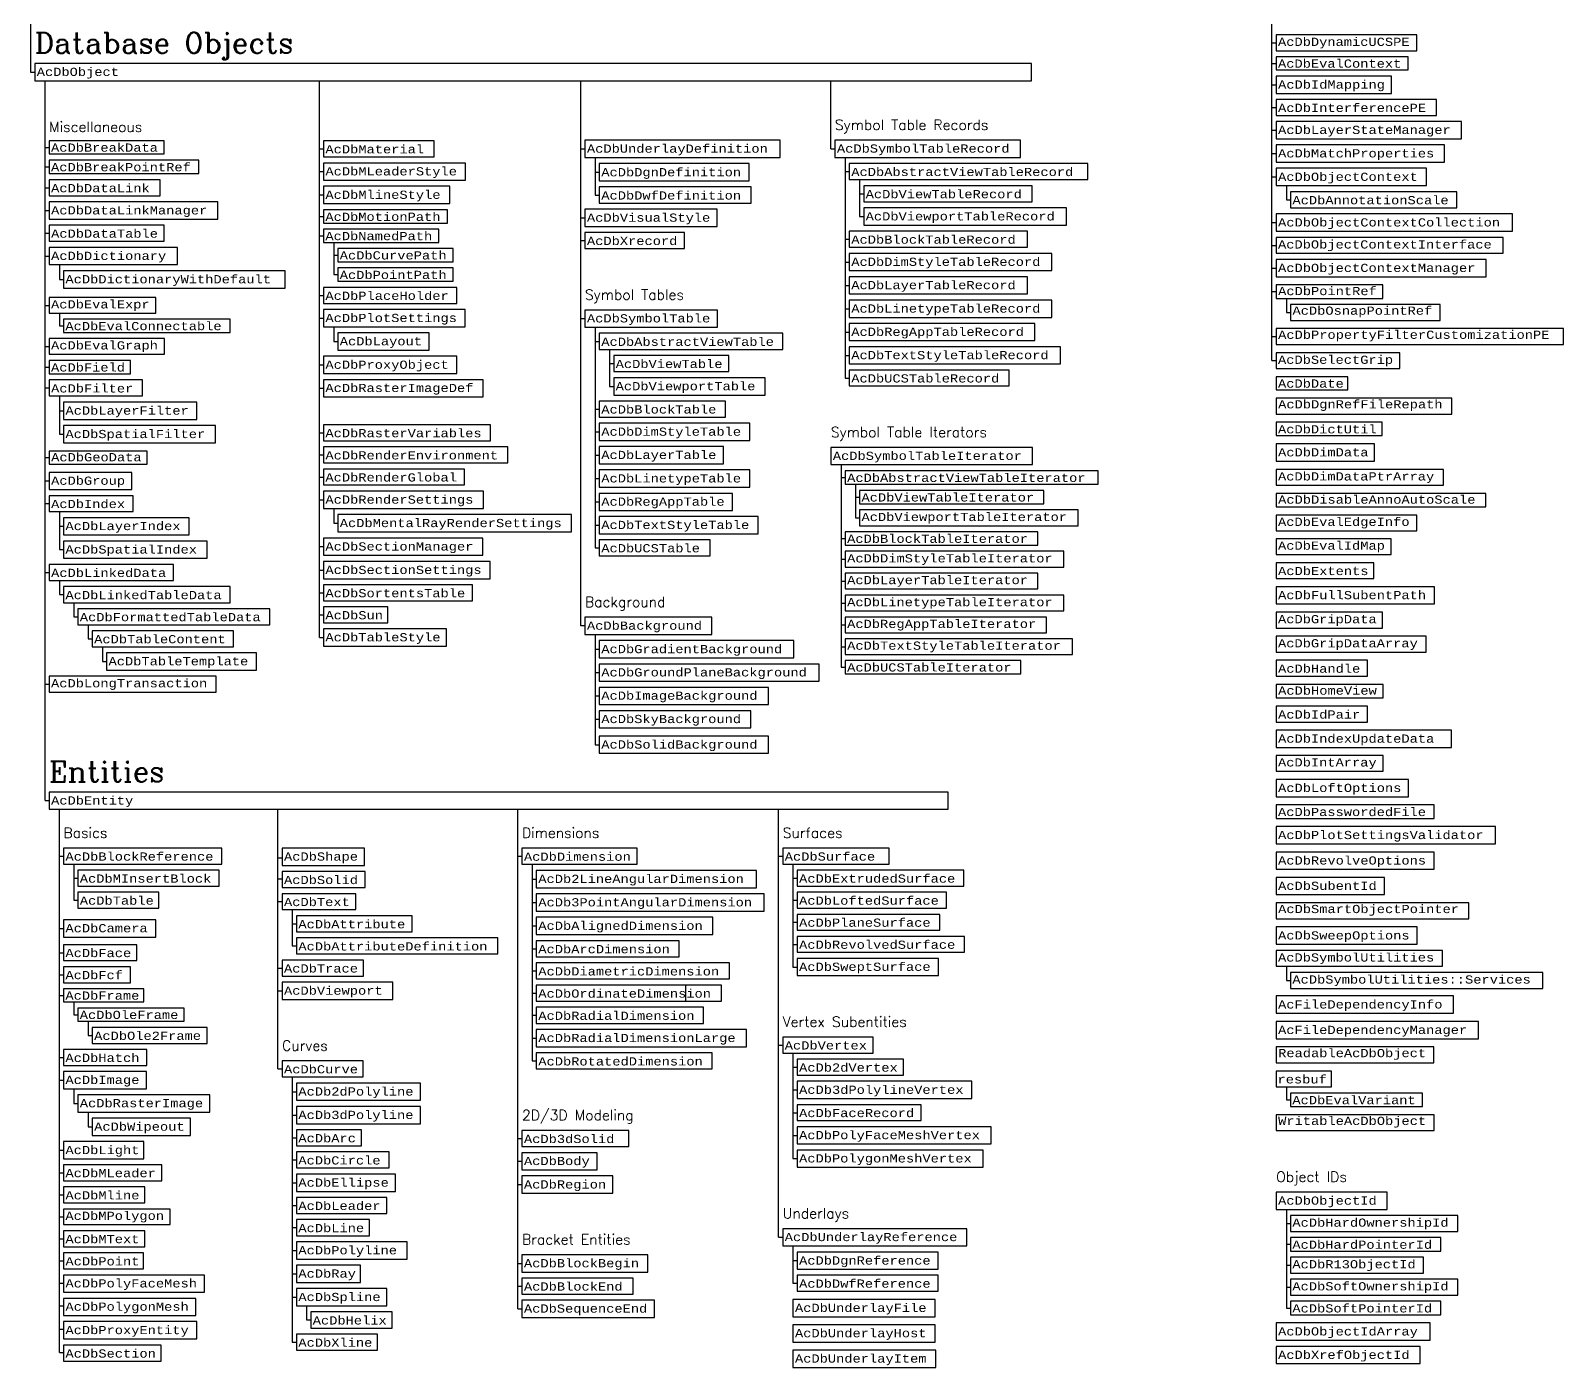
# Model space of a CAD drawing. Header units: inches. Extents: x 350 to 856, y -216 to 10.
# Drawn here: x 351.1 to 425.8, y -113.9 to -48.7 of the extents above; entities that cross this region are included whole.
import ezdxf

# ---------------------------------------------------------------- set-up
doc = ezdxf.new("R2010")
doc.units = ezdxf.units.IN
doc.header["$MEASUREMENT"] = 0
for name, color, linetype in [('Raptor Unmanaged', 7, 'Continuous'), ('Raptor Unmanaged w Wrappers', 3, 'Continuous'), ('Unmanaged', 7, 'Continuous'), ('Unmanaged w Wrappers', 3, 'Continuous')]:
    doc.layers.add(name, color=color, linetype=linetype)
doc.styles.add('Categories', font='romanc.shx', dxfattribs={"height": 0.5})
doc.styles.add('Headings', font='romanc.shx', dxfattribs={"height": 1})
doc.styles.add('Unmanaged', font='COUR.TTF', dxfattribs={"height": 0.2})

msp = doc.modelspace()

# ---------------------------------------------------------------- linework, layer by layer
for p, q in [((411.623, -64.76), (411.623, -0.743)), ((351.1, -46.123), (351.1, -50.687)), ((411.623, -49.257), (411.823, -49.257)), ((351.1, -50.687), (351.3, -50.687)), ((411.623, -50.265), (411.823, -50.265)), ((351.8, -86.218), (351.8, -51.108)), ((365.175, -78.263), (365.175, -51.108)), ((377.926, -77.696), (377.926, -51.108)), ((390.115, -54.428), (390.115, -51.108)), ((411.623, -51.306), (411.823, -51.306)), ((411.623, -52.415), (411.823, -52.415)), ((411.623, -53.521), (411.823, -53.521)), ((351.8, -54.361), (352, -54.361)), ((365.175, -54.432), (365.375, -54.432)), ((377.926, -54.428), (378.126, -54.428)), ((390.115, -54.428), (390.315, -54.428)), ((378.626, -54.85), (378.626, -56.684)), ((390.815, -54.846), (390.815, -65.608)), ((411.623, -54.66), (411.823, -54.66)), ((351.8, -55.308), (352, -55.308)), ((365.175, -55.541), (365.375, -55.541)), ((378.626, -55.571), (378.826, -55.571)), ((390.815, -55.537), (391.015, -55.537)), ((391.515, -55.928), (391.515, -57.732)), ((411.623, -55.802), (411.823, -55.802)), ((351.8, -56.327), (352, -56.327)), ((365.175, -56.68), (365.375, -56.68)), ((378.626, -56.684), (378.826, -56.684)), ((391.515, -56.62), (391.715, -56.62)), ((412.323, -56.224), (412.323, -56.915)), ((351.8, -57.439), (352, -57.439)), ((412.323, -56.915), (412.523, -56.915)), ((365.175, -57.729), (365.375, -57.729)), ((377.926, -57.796), (378.126, -57.796)), ((391.515, -57.732), (391.715, -57.732)), ((411.623, -58.028), (411.823, -58.028)), ((351.8, -58.548), (352, -58.548)), ((365.175, -58.676), (365.375, -58.676)), ((365.875, -58.996), (365.875, -60.564)), ((377.926, -58.905), (378.126, -58.905)), ((390.815, -58.841), (391.015, -58.841)), ((351.8, -59.657), (352, -59.657)), ((365.875, -59.616), (366.075, -59.616)), ((411.623, -59.137), (411.823, -59.137)), ((352.5, -60.079), (352.5, -60.8)), ((390.815, -59.95), (391.015, -59.95)), ((411.623, -60.246), (411.823, -60.246)), ((352.5, -60.8), (352.7, -60.8)), ((365.875, -60.564), (366.075, -60.564)), ((390.815, -61.089), (391.015, -61.089)), ((365.175, -61.579), (365.375, -61.579)), ((411.623, -61.394), (411.823, -61.394)), ((412.323, -61.722), (412.323, -62.409)), ((351.8, -62.065), (352, -62.065)), ((352.5, -62.445), (352.5, -63.066)), ((365.175, -62.688), (365.375, -62.688)), ((377.926, -62.71), (378.126, -62.71)), ((390.815, -62.228), (391.015, -62.228)), ((412.323, -62.409), (412.523, -62.409)), ((352.5, -63.066), (352.7, -63.066)), ((365.875, -63.109), (365.875, -63.827)), ((378.626, -63.128), (378.626, -73.891)), ((390.815, -63.368), (391.015, -63.368)), ((351.8, -64.066), (352, -64.066)), ((365.875, -63.827), (366.075, -63.827)), ((378.626, -63.819), (378.826, -63.819)), ((379.326, -64.211), (379.326, -66.014)), ((411.623, -63.585), (411.823, -63.585)), ((365.175, -64.966), (365.375, -64.966)), ((379.326, -64.902), (379.526, -64.902)), ((390.815, -64.503), (391.015, -64.503)), ((411.623, -64.76), (411.823, -64.76)), ((351.8, -65.074), (352, -65.074)), ((390.815, -65.608), (391.015, -65.608)), ((351.8, -66.093), (352, -66.093)), ((352.5, -66.484), (352.5, -68.348)), ((365.175, -66.105), (365.375, -66.105)), ((379.326, -66.014), (379.526, -66.014)), ((352.5, -67.205), (352.7, -67.205)), ((378.626, -67.123), (378.826, -67.123)), ((352.5, -68.348), (352.7, -68.348)), ((365.175, -68.275), (365.375, -68.275)), ((378.626, -68.232), (378.826, -68.232)), ((351.8, -69.49), (352, -69.49)), ((365.175, -69.358), (365.375, -69.358)), ((378.626, -69.371), (378.826, -69.371)), ((390.615, -69.832), (390.615, -79.711)), ((351.8, -70.628), (352, -70.628)), ((365.175, -70.437), (365.375, -70.437)), ((378.626, -70.511), (378.826, -70.511)), ((390.615, -70.459), (390.815, -70.459)), ((391.315, -70.786), (391.315, -72.429)), ((351.8, -71.733), (352, -71.733)), ((365.175, -71.546), (365.375, -71.546)), ((378.626, -71.65), (378.826, -71.65)), ((391.315, -71.414), (391.515, -71.414)), ((352.5, -72.121), (352.5, -73.977)), ((365.875, -71.967), (365.875, -72.688)), ((391.315, -72.429), (391.515, -72.429)), ((352.5, -72.838), (352.7, -72.838)), ((365.875, -72.688), (366.075, -72.688)), ((378.626, -72.785), (378.826, -72.785)), ((352.5, -73.977), (352.7, -73.977)), ((365.175, -73.831), (365.375, -73.831)), ((378.626, -73.891), (378.826, -73.891)), ((390.615, -73.437), (390.815, -73.437)), ((390.615, -74.444), (390.815, -74.444)), ((351.8, -75.09), (352, -75.09)), ((365.175, -74.974), (365.375, -74.974)), ((352.5, -75.481), (352.5, -76.172)), ((352.5, -76.172), (352.7, -76.172)), ((365.175, -76.083), (365.375, -76.083)), ((390.615, -75.513), (390.815, -75.513)), ((353.2, -76.564), (353.2, -77.251)), ((390.615, -76.581), (390.815, -76.581)), ((353.2, -77.251), (353.4, -77.251)), ((353.9, -77.639), (353.9, -78.326)), ((365.175, -77.158), (365.375, -77.158)), ((378.126, -77.696), (377.926, -77.696)), ((390.615, -77.649), (390.815, -77.649)), ((353.9, -78.326), (354.1, -78.326)), ((365.175, -78.263), (365.375, -78.263)), ((378.626, -78.114), (378.626, -83.488)), ((354.6, -78.714), (354.6, -79.432)), ((378.626, -78.835), (378.826, -78.835)), ((390.615, -78.71), (390.815, -78.71)), ((354.6, -79.432), (354.8, -79.432)), ((390.615, -79.711), (390.815, -79.711)), ((351.8, -80.537), (352, -80.537)), ((378.626, -79.974), (378.826, -79.974)), ((378.626, -81.11), (378.826, -81.11)), ((378.626, -82.249), (378.826, -82.249)), ((378.626, -83.488), (378.826, -83.488)), ((351.8, -86.218), (352, -86.218)), ((352.5, -113.128), (352.5, -86.64)), ((363.156, -99.301), (363.156, -86.64)), ((374.855, -111), (374.855, -86.64)), ((387.569, -107.512), (387.569, -86.64)), ((352.5, -88.926), (352.7, -88.926)), ((387.569, -88.926), (387.769, -88.926)), ((353.2, -89.313), (353.2, -91.076)), ((363.156, -89.005), (363.356, -89.005)), ((374.855, -88.929), (375.055, -88.929)), ((375.555, -89.32), (375.555, -98.912)), ((388.269, -89.313), (388.269, -94.332)), ((353.2, -90.001), (353.4, -90.001)), ((363.156, -90.038), (363.356, -90.038)), ((375.555, -90.042), (375.755, -90.042)), ((388.269, -90.001), (388.469, -90.001)), ((353.2, -91.076), (353.4, -91.076)), ((363.156, -91.144), (363.356, -91.144)), ((388.269, -91.076), (388.469, -91.076)), ((363.856, -91.531), (363.856, -93.305)), ((375.555, -91.184), (375.755, -91.184)), ((352.5, -92.451), (352.7, -92.451)), ((363.856, -92.222), (364.056, -92.222)), ((375.555, -92.327), (375.755, -92.327)), ((388.269, -92.151), (388.469, -92.151)), ((363.856, -93.305), (364.056, -93.305)), ((388.269, -93.226), (388.469, -93.226)), ((352.5, -93.632), (352.7, -93.632)), ((375.555, -93.44), (375.755, -93.44)), ((352.5, -94.708), (352.7, -94.708)), ((363.156, -94.384), (363.356, -94.384)), ((375.555, -94.522), (375.755, -94.522)), ((388.269, -94.332), (388.469, -94.332)), ((412.323, -94.296), (412.323, -94.983)), ((363.156, -95.493), (363.356, -95.493)), ((375.555, -95.605), (375.755, -95.605)), ((412.323, -94.983), (412.523, -94.983)), ((352.5, -95.715), (352.7, -95.715)), ((353.2, -96.035), (353.2, -96.656)), ((353.2, -96.656), (353.4, -96.656)), ((353.9, -96.976), (353.9, -97.666)), ((375.555, -96.687), (375.755, -96.687)), ((353.9, -97.666), (354.1, -97.666)), ((375.555, -97.8), (375.755, -97.8)), ((387.569, -98.137), (387.769, -98.137)), ((388.269, -98.525), (388.269, -103.676)), ((352.5, -98.744), (352.7, -98.744)), ((363.156, -99.301), (363.356, -99.301)), ((375.555, -98.912), (375.755, -98.912)), ((388.269, -99.215), (388.469, -99.215)), ((352.5, -99.849), (352.7, -99.849)), ((363.856, -99.689), (363.856, -112.627)), ((353.2, -100.267), (353.2, -100.985)), ((363.856, -100.41), (364.056, -100.41)), ((388.269, -100.327), (388.469, -100.327)), ((412.323, -100.18), (412.323, -100.807)), ((412.323, -100.807), (412.523, -100.807)), ((353.2, -100.985), (353.4, -100.985)), ((353.9, -101.403), (353.9, -102.124)), ((363.856, -101.553), (364.056, -101.553)), ((388.269, -101.436), (388.469, -101.436)), ((353.9, -102.124), (354.1, -102.124)), ((363.856, -102.662), (364.056, -102.662)), ((374.855, -102.694), (375.055, -102.694)), ((388.269, -102.541), (388.469, -102.541)), ((352.5, -103.267), (352.7, -103.267)), ((363.856, -103.741), (364.056, -103.741)), ((374.855, -103.803), (375.055, -103.803)), ((388.269, -103.676), (388.469, -103.676)), ((352.5, -104.365), (352.7, -104.365)), ((363.856, -104.854), (364.056, -104.854)), ((374.855, -104.943), (375.055, -104.943)), ((352.5, -105.444), (352.7, -105.444)), ((363.856, -105.963), (364.056, -105.963)), ((352.5, -106.515), (352.7, -106.515)), ((412.323, -106.153), (412.323, -110.961)), ((412.323, -106.84), (412.523, -106.84)), ((352.5, -107.584), (352.7, -107.584)), ((363.856, -107.041), (364.056, -107.041)), ((387.569, -107.512), (387.769, -107.512)), ((363.856, -108.154), (364.056, -108.154)), ((388.269, -107.93), (388.269, -109.753)), ((412.323, -107.855), (412.523, -107.855)), ((352.5, -108.662), (352.7, -108.662)), ((374.855, -108.785), (375.055, -108.785)), ((388.269, -108.648), (388.469, -108.648)), ((412.323, -108.87), (412.523, -108.87)), ((352.5, -109.745), (352.7, -109.745)), ((363.856, -109.293), (364.056, -109.293)), ((388.269, -109.753), (388.469, -109.753)), ((363.856, -110.432), (364.056, -110.432)), ((374.855, -109.894), (375.055, -109.894)), ((412.323, -109.946), (412.523, -109.946)), ((352.5, -110.854), (352.7, -110.854)), ((364.556, -110.854), (364.556, -111.545)), ((374.855, -111), (375.055, -111)), ((412.323, -110.961), (412.523, -110.961)), ((352.5, -111.989), (352.7, -111.989)), ((364.556, -111.545), (364.756, -111.545)), ((363.856, -112.627), (364.056, -112.627)), ((352.5, -113.128), (352.7, -113.128))]:
    msp.add_line(p, q)
for points in [[(411.823, -48.869), (411.823, -49.644), (418.686, -49.644), (418.686, -48.869)], [(411.823, -49.944), (411.823, -50.585), (418.269, -50.585), (418.269, -49.944)], [(351.3, -50.265), (351.3, -51.108), (399.905, -51.108), (399.905, -50.265)], [(411.823, -50.885), (411.823, -51.728), (417.444, -51.728), (417.444, -50.885)], [(411.823, -52.028), (411.823, -52.803), (419.636, -52.803), (419.636, -52.028)], [(411.823, -53.103), (411.823, -53.938), (420.867, -53.938), (420.867, -53.103)], [(352, -54.041), (352, -54.681), (357.616, -54.681), (357.616, -54.041)], [(365.375, -54.041), (365.375, -54.823), (370.769, -54.823), (370.769, -54.041)], [(378.126, -54.007), (378.126, -54.85), (387.641, -54.85), (387.641, -54.007)], [(390.315, -54.01), (390.315, -54.846), (399.355, -54.846), (399.355, -54.01)], [(411.823, -54.238), (411.823, -55.081), (420.038, -55.081), (420.038, -54.238)], [(352, -54.981), (352, -55.636), (359.298, -55.636), (359.298, -54.981)], [(365.375, -55.123), (365.375, -55.959), (372.3, -55.959), (372.3, -55.123)], [(378.826, -55.15), (378.826, -55.992), (386.124, -55.992), (386.124, -55.152)], [(391.015, -55.146), (391.015, -55.928), (402.637, -55.928), (402.637, -55.146)], [(352, -55.936), (352, -56.718), (357.415, -56.718), (357.415, -55.936)], [(411.823, -55.381), (411.823, -56.224), (419.151, -56.224), (419.151, -55.381)], [(365.375, -56.259), (365.375, -57.101), (371.544, -57.101), (371.544, -56.259)], [(378.826, -56.292), (378.826, -57.075), (386.224, -57.075), (386.224, -56.292)], [(391.715, -56.228), (391.715, -57.011), (399.927, -57.011), (399.927, -56.228)], [(412.523, -56.524), (412.523, -57.306), (420.643, -57.306), (420.643, -56.524)], [(352, -57.018), (352, -57.861), (360.227, -57.861), (360.227, -57.018)], [(365.375, -57.401), (365.375, -58.056), (371.419, -58.056), (371.419, -57.401)], [(378.126, -57.375), (378.126, -58.217), (384.574, -58.217), (384.574, -57.375)], [(391.715, -57.311), (391.715, -58.154), (401.597, -58.154), (401.597, -57.311)], [(352, -58.161), (352, -58.936), (357.608, -58.936), (357.608, -58.161)], [(411.823, -57.606), (411.823, -58.449), (423.354, -58.449), (423.354, -57.606)], [(365.375, -58.356), (365.375, -58.996), (370.999, -58.996), (370.999, -58.356)], [(378.126, -58.517), (378.126, -59.293), (382.982, -59.293), (382.982, -58.517)], [(391.015, -58.454), (391.015, -59.229), (399.701, -59.229), (399.701, -58.454)], [(411.823, -58.749), (411.823, -59.524), (422.887, -59.524), (422.887, -58.749)], [(352, -59.236), (352, -60.079), (358.256, -60.079), (358.256, -59.236)], [(366.075, -59.296), (366.075, -59.937), (371.699, -59.937), (371.699, -59.296)], [(391.015, -59.529), (391.015, -60.371), (400.897, -60.371), (400.897, -59.529)], [(352.7, -60.379), (352.7, -61.221), (363.506, -61.221), (363.506, -60.379)], [(366.075, -60.237), (366.075, -60.891), (371.699, -60.891), (371.699, -60.237)], [(411.823, -59.824), (411.823, -60.667), (422.065, -60.667), (422.065, -59.824)], [(365.375, -61.191), (365.375, -61.967), (371.875, -61.967), (371.875, -61.191)], [(391.015, -60.671), (391.015, -61.507), (399.701, -61.507), (399.701, -60.671)], [(411.823, -61.067), (411.823, -61.722), (417.02, -61.722), (417.02, -61.067)], [(352, -61.684), (352, -62.445), (357.197, -62.445), (357.197, -61.684)], [(391.015, -61.807), (391.015, -62.65), (400.897, -62.65), (400.897, -61.807)], [(412.523, -62.022), (412.523, -62.797), (419.82, -62.797), (419.82, -62.022)], [(352.7, -62.745), (352.7, -63.386), (360.823, -63.386), (360.823, -62.745)], [(365.375, -62.267), (365.375, -63.109), (372.281, -63.109), (372.281, -62.267)], [(378.126, -62.293), (378.126, -63.128), (384.595, -63.128), (384.595, -62.293)], [(366.075, -63.409), (366.075, -64.245), (370.53, -64.245), (370.53, -63.409)], [(378.826, -63.428), (378.826, -64.211), (387.771, -64.211), (387.771, -63.428)], [(391.015, -62.95), (391.015, -63.785), (400.068, -63.785), (400.068, -62.95)], [(411.823, -63.197), (411.823, -63.972), (425.828, -63.972), (425.828, -63.197)], [(352, -63.686), (352, -64.447), (357.624, -64.447), (357.624, -63.686)], [(391.015, -64.085), (391.015, -64.921), (401.306, -64.921), (401.306, -64.085)], [(352, -64.747), (352, -65.402), (355.964, -65.402), (355.964, -64.747)], [(365.375, -64.545), (365.375, -65.388), (371.875, -65.388), (371.875, -64.545)], [(379.526, -64.511), (379.526, -65.293), (385.134, -65.293), (385.134, -64.511)], [(411.823, -64.372), (411.823, -65.148), (417.859, -65.148), (417.859, -64.372)], [(352, -65.702), (352, -66.484), (356.55, -66.484), (356.55, -65.702)], [(365.375, -65.688), (365.375, -66.523), (373.166, -66.523), (373.166, -65.688)], [(379.526, -65.593), (379.526, -66.436), (386.911, -66.436), (386.911, -65.593)], [(391.015, -65.221), (391.015, -65.996), (398.809, -65.996), (398.809, -65.221)], [(411.823, -65.548), (411.823, -66.188), (415.324, -66.188), (415.324, -65.548)], [(352.7, -66.784), (352.7, -67.627), (359.196, -67.627), (359.196, -66.784)], [(378.826, -66.736), (378.826, -67.511), (384.971, -67.511), (384.971, -66.736)], [(411.823, -66.588), (411.823, -67.364), (420.387, -67.364), (420.387, -66.588)], [(352.7, -67.927), (352.7, -68.769), (360.109, -68.769), (360.109, -67.927)], [(365.375, -67.884), (365.375, -68.667), (373.516, -68.667), (373.516, -67.884)], [(378.826, -67.811), (378.826, -68.654), (386.16, -68.654), (386.16, -67.811)], [(411.823, -67.764), (411.823, -68.418), (416.996, -68.418), (416.996, -67.764)], [(352, -69.169), (352, -69.81), (356.775, -69.81), (356.775, -69.169)], [(365.375, -68.967), (365.375, -69.749), (374.372, -69.749), (374.372, -68.967)], [(378.826, -68.954), (378.826, -69.789), (384.874, -69.789), (384.874, -68.954)], [(390.115, -68.996), (390.115, -69.832), (399.941, -69.832), (399.941, -68.996)], [(411.823, -68.818), (411.823, -69.661), (416.617, -69.661), (416.617, -68.818)], [(352, -70.21), (352, -71.045), (356.032, -71.045), (356.032, -70.21)], [(365.375, -70.049), (365.375, -70.824), (372.249, -70.824), (372.249, -70.049)], [(378.826, -70.089), (378.826, -70.932), (386.16, -70.932), (386.16, -70.089)], [(390.815, -70.132), (390.815, -70.786), (403.155, -70.786), (403.155, -70.132)], [(411.823, -70.061), (411.823, -70.836), (419.982, -70.836), (419.982, -70.061)], [(352, -71.345), (352, -72.121), (356.102, -72.121), (356.102, -71.345)], [(365.375, -71.124), (365.375, -71.967), (373.18, -71.967), (373.18, -71.124)], [(378.826, -71.232), (378.826, -72.068), (385.313, -72.068), (385.313, -71.232)], [(391.515, -71.086), (391.515, -71.741), (400.493, -71.741), (400.493, -71.086)], [(411.823, -71.236), (411.823, -71.891), (422.047, -71.891), (422.047, -71.236)], [(352.7, -72.421), (352.7, -73.256), (358.821, -73.256), (358.821, -72.421)], [(366.075, -72.267), (366.075, -73.11), (377.477, -73.11), (377.477, -72.267)], [(378.826, -72.368), (378.826, -73.203), (386.568, -73.203), (386.568, -72.368)], [(391.515, -72.041), (391.515, -72.816), (402.174, -72.816), (402.174, -72.041)], [(411.823, -72.291), (411.823, -73.052), (418.69, -73.052), (418.69, -72.291)], [(390.815, -73.116), (390.815, -73.757), (400.213, -73.757), (400.213, -73.116)], [(352.7, -73.556), (352.7, -74.399), (359.71, -74.399), (359.71, -73.556)], [(365.375, -73.41), (365.375, -74.252), (373.143, -74.252), (373.143, -73.41)], [(378.826, -73.503), (378.826, -74.278), (384.224, -74.278), (384.224, -73.503)], [(411.823, -73.452), (411.823, -74.213), (417.439, -74.213), (417.439, -73.452)], [(352, -74.699), (352, -75.481), (358.069, -75.481), (358.069, -74.699)], [(365.375, -74.552), (365.375, -75.395), (373.506, -75.395), (373.506, -74.552)], [(390.815, -74.057), (390.815, -74.832), (401.474, -74.832), (401.474, -74.057)], [(411.823, -74.613), (411.823, -75.388), (416.593, -75.388), (416.593, -74.613)], [(390.815, -75.132), (390.815, -75.893), (400.213, -75.893), (400.213, -75.132)], [(352.7, -75.781), (352.7, -76.564), (360.83, -76.564), (360.83, -75.781)], [(365.375, -75.695), (365.375, -76.47), (372.638, -76.47), (372.638, -75.695)], [(390.815, -76.193), (390.815, -76.969), (401.474, -76.969), (401.474, -76.193)], [(411.823, -75.788), (411.823, -76.624), (419.541, -76.624), (419.541, -75.788)], [(353.4, -76.864), (353.4, -77.639), (362.768, -77.639), (362.768, -76.864)], [(365.375, -76.77), (365.375, -77.546), (368.51, -77.546), (368.51, -76.77)], [(378.126, -77.278), (378.126, -78.114), (384.304, -78.114), (384.304, -77.278)], [(390.815, -77.269), (390.815, -78.03), (400.634, -78.03), (400.634, -77.269)], [(411.823, -77.024), (411.823, -77.799), (417.018, -77.799), (417.018, -77.024)], [(354.1, -77.939), (354.1, -78.714), (360.994, -78.714), (360.994, -77.939)], [(365.375, -77.846), (365.375, -78.681), (371.369, -78.681), (371.369, -77.846)], [(378.826, -78.414), (378.826, -79.257), (388.311, -79.257), (388.311, -78.414)], [(390.815, -78.33), (390.815, -79.091), (401.894, -79.091), (401.894, -78.33)], [(411.823, -78.199), (411.823, -78.975), (419.142, -78.975), (419.142, -78.199)], [(354.8, -79.014), (354.8, -79.85), (362.111, -79.85), (362.111, -79.014)], [(378.826, -79.557), (378.826, -80.392), (389.549, -80.392), (389.549, -79.557)], [(390.815, -79.391), (390.815, -80.031), (399.373, -80.031), (399.373, -79.391)], [(411.823, -79.375), (411.823, -80.15), (416.277, -80.15), (416.277, -79.375)], [(352, -80.15), (352, -80.925), (360.137, -80.925), (360.137, -80.15)], [(378.826, -80.692), (378.826, -81.528), (387.073, -81.528), (387.073, -80.692)], [(411.823, -80.55), (411.823, -81.205), (417.039, -81.205), (417.039, -80.55)], [(378.826, -81.831), (378.826, -82.667), (386.21, -82.667), (386.21, -81.831)], [(411.823, -81.605), (411.823, -82.387), (416.284, -82.387), (416.284, -81.605)], [(411.823, -82.787), (411.823, -83.623), (420.379, -83.623), (420.379, -82.787)], [(378.826, -83.067), (378.826, -83.91), (387.073, -83.91), (387.073, -83.067)], [(411.823, -84.023), (411.823, -84.784), (417.041, -84.784), (417.041, -84.023)], [(411.823, -85.184), (411.823, -86.026), (418.276, -86.026), (418.276, -85.184)], [(352, -85.797), (352, -86.64), (395.837, -86.64), (395.837, -85.797)], [(411.823, -86.426), (411.823, -87.081), (419.526, -87.081), (419.526, -86.426)], [(411.823, -87.481), (411.823, -88.324), (422.514, -88.324), (422.514, -87.481)], [(352.7, -88.538), (352.7, -89.313), (360.421, -89.313), (360.421, -88.538)], [(363.356, -88.538), (363.356, -89.374), (367.381, -89.374), (367.381, -88.538)], [(375.055, -88.538), (375.055, -89.32), (380.67, -89.32), (380.67, -88.538)], [(387.769, -88.538), (387.769, -89.313), (392.957, -89.313), (392.957, -88.538)], [(411.823, -88.724), (411.823, -89.566), (419.529, -89.566), (419.529, -88.724)], [(353.4, -89.613), (353.4, -90.388), (360.285, -90.388), (360.285, -89.613)], [(363.356, -89.674), (363.356, -90.456), (367.402, -90.456), (367.402, -89.674)], [(375.755, -89.62), (375.755, -90.463), (386.497, -90.463), (386.497, -89.62)], [(388.469, -89.613), (388.469, -90.388), (396.606, -90.388), (396.606, -89.613)], [(411.823, -89.966), (411.823, -90.802), (417.113, -90.802), (417.113, -89.966)], [(353.4, -90.688), (353.4, -91.464), (357.344, -91.464), (357.344, -90.688)], [(363.356, -90.756), (363.356, -91.531), (366.95, -91.531), (366.95, -90.756)], [(375.755, -90.763), (375.755, -91.606), (386.871, -91.606), (386.871, -90.763)], [(388.469, -90.688), (388.469, -91.464), (395.759, -91.464), (395.759, -90.688)], [(364.056, -91.831), (364.056, -92.614), (369.7, -92.614), (369.7, -91.831)], [(375.755, -91.906), (375.755, -92.749), (384.361, -92.749), (384.361, -91.906)], [(388.469, -91.764), (388.469, -92.539), (395.432, -92.539), (395.432, -91.764)], [(411.823, -91.202), (411.823, -91.977), (421.221, -91.977), (421.221, -91.202)], [(352.7, -92.033), (352.7, -92.869), (357.208, -92.869), (357.208, -92.033)], [(411.823, -92.377), (411.823, -93.22), (418.7, -93.22), (418.7, -92.377)], [(352.7, -93.245), (352.7, -94.02), (356.281, -94.02), (356.281, -93.245)], [(364.056, -92.914), (364.056, -93.696), (373.879, -93.696), (373.879, -92.914)], [(375.755, -93.049), (375.755, -93.831), (382.723, -93.831), (382.723, -93.049)], [(388.469, -92.839), (388.469, -93.614), (396.634, -93.614), (396.634, -92.839)], [(363.356, -93.996), (363.356, -94.771), (367.334, -94.771), (367.334, -93.996)], [(375.755, -94.131), (375.755, -94.913), (385.169, -94.913), (385.169, -94.131)], [(388.469, -93.914), (388.469, -94.75), (395.363, -94.75), (395.363, -93.914)], [(411.823, -93.52), (411.823, -94.296), (419.929, -94.296), (419.929, -93.52)], [(352.7, -94.32), (352.7, -95.095), (355.964, -95.095), (355.964, -94.32)], [(412.523, -94.596), (412.523, -95.371), (424.831, -95.371), (424.831, -94.596)], [(352.7, -95.395), (352.7, -96.035), (356.622, -96.035), (356.622, -95.395)], [(363.356, -95.071), (363.356, -95.914), (368.756, -95.914), (368.756, -95.071)], [(375.755, -95.213), (375.755, -95.996), (384.78, -95.996), (384.78, -95.213)], [(375.755, -95.213), (375.755, -95.996), (383.05, -95.996), (383.05, -95.213)], [(353.4, -96.335), (353.4, -96.976), (358.582, -96.976), (358.582, -96.335)], [(375.755, -96.296), (375.755, -97.078), (383.906, -97.078), (383.906, -96.296)], [(411.823, -95.744), (411.823, -96.586), (420.465, -96.586), (420.465, -95.744)], [(411.823, -96.986), (411.823, -97.829), (421.696, -97.829), (421.696, -96.986)], [(354.1, -97.276), (354.1, -98.056), (359.708, -98.056), (359.708, -97.276)], [(375.755, -97.378), (375.755, -98.221), (385.996, -98.221), (385.996, -97.378)], [(387.769, -97.75), (387.769, -98.525), (392.172, -98.525), (392.172, -97.75)], [(352.7, -98.356), (352.7, -99.131), (356.765, -99.131), (356.765, -98.356)], [(375.755, -98.521), (375.755, -99.303), (384.327, -99.303), (384.327, -98.521)], [(411.823, -98.229), (411.823, -99.005), (419.506, -99.005), (419.506, -98.229)], [(363.356, -98.914), (363.356, -99.689), (367.319, -99.689), (367.319, -98.914)], [(388.469, -98.825), (388.469, -99.605), (393.65, -99.605), (393.65, -98.825)], [(352.7, -99.431), (352.7, -100.267), (356.755, -100.267), (356.755, -99.431)], [(364.056, -99.989), (364.056, -100.832), (370.103, -100.832), (370.103, -99.989)], [(388.469, -99.905), (388.469, -100.748), (396.996, -100.748), (396.996, -99.905)], [(411.823, -99.405), (411.823, -100.18), (414.532, -100.18), (414.532, -99.405)], [(353.4, -100.567), (353.4, -101.403), (359.844, -101.403), (359.844, -100.567)], [(412.523, -100.48), (412.523, -101.134), (418.969, -101.134), (418.969, -100.48)], [(364.056, -101.132), (364.056, -101.975), (370.103, -101.975), (370.103, -101.132)], [(388.469, -101.048), (388.469, -101.823), (394.522, -101.823), (394.522, -101.048)], [(411.823, -101.534), (411.823, -102.31), (419.523, -102.31), (419.523, -101.534)], [(354.1, -101.703), (354.1, -102.545), (358.9, -102.545), (358.9, -101.703)], [(364.056, -102.275), (364.056, -103.05), (367.226, -103.05), (367.226, -102.275)], [(375.055, -102.303), (375.055, -103.086), (380.264, -103.086), (380.264, -102.303)], [(388.469, -102.123), (388.469, -102.959), (397.939, -102.959), (397.939, -102.123)], [(352.7, -102.845), (352.7, -103.688), (356.62, -103.688), (356.62, -102.845)], [(364.056, -103.35), (364.056, -104.132), (368.583, -104.132), (368.583, -103.35)], [(375.055, -103.386), (375.055, -104.221), (378.729, -104.221), (378.729, -103.386)], [(388.469, -103.259), (388.469, -104.094), (397.546, -104.094), (397.546, -103.259)], [(352.7, -103.977), (352.7, -104.753), (357.492, -104.753), (357.492, -103.977)], [(364.056, -104.432), (364.056, -105.275), (368.895, -105.275), (368.895, -104.432)], [(375.055, -104.521), (375.055, -105.364), (379.478, -105.364), (379.478, -104.521)], [(352.7, -105.053), (352.7, -105.835), (356.671, -105.835), (356.671, -105.053)], [(411.823, -105.31), (411.823, -106.153), (417.242, -106.153), (417.242, -105.31)], [(364.056, -105.575), (364.056, -106.35), (368.47, -106.35), (368.47, -105.575)], [(352.7, -106.135), (352.7, -106.896), (357.896, -106.896), (357.896, -106.135)], [(364.056, -106.65), (364.056, -107.433), (367.621, -107.433), (367.621, -106.65)], [(412.523, -106.453), (412.523, -107.228), (420.688, -107.228), (420.688, -106.453)], [(352.7, -107.196), (352.7, -107.971), (356.673, -107.971), (356.673, -107.196)], [(387.769, -107.094), (387.769, -107.93), (396.752, -107.93), (396.752, -107.094)], [(412.523, -107.528), (412.523, -108.183), (419.848, -108.183), (419.848, -107.528)], [(352.7, -108.271), (352.7, -109.054), (356.602, -109.054), (356.602, -108.271)], [(364.056, -107.733), (364.056, -108.575), (369.454, -108.575), (369.454, -107.733)], [(388.469, -108.23), (388.469, -109.065), (395.34, -109.065), (395.34, -108.23)], [(364.056, -108.875), (364.056, -109.711), (367.183, -109.711), (367.183, -108.875)], [(375.055, -108.364), (375.055, -109.207), (381.19, -109.207), (381.19, -108.364)], [(412.523, -108.483), (412.523, -109.258), (419.008, -109.258), (419.008, -108.483)], [(352.7, -109.354), (352.7, -110.189), (359.579, -110.189), (359.579, -109.354)], [(375.055, -109.507), (375.055, -110.282), (380.474, -110.282), (380.474, -109.507)], [(388.469, -109.365), (388.469, -110.141), (395.34, -110.141), (395.34, -109.365)], [(412.523, -109.558), (412.523, -110.333), (420.688, -110.333), (420.688, -109.558)], [(352.7, -110.489), (352.7, -111.325), (359.155, -111.325), (359.155, -110.489)], [(364.056, -110.011), (364.056, -110.854), (368.47, -110.854), (368.47, -110.011)], [(375.055, -110.582), (375.055, -111.417), (381.522, -111.417), (381.522, -110.582)], [(388.269, -110.541), (388.269, -111.383), (395.205, -111.383), (395.205, -110.541)], [(364.756, -111.154), (364.756, -111.936), (368.718, -111.936), (368.718, -111.154)], [(412.523, -110.633), (412.523, -111.288), (419.848, -111.288), (419.848, -110.633)], [(352.7, -111.625), (352.7, -112.467), (359.204, -112.467), (359.204, -111.625)], [(388.269, -111.783), (388.269, -112.619), (395.207, -112.619), (395.207, -111.783)], [(411.823, -111.688), (411.823, -112.531), (419.328, -112.531), (419.328, -111.688)], [(352.7, -112.767), (352.7, -113.55), (357.468, -113.55), (357.468, -112.767)], [(364.056, -112.236), (364.056, -113.018), (368.007, -113.018), (368.007, -112.236)], [(411.823, -112.831), (411.823, -113.674), (418.843, -113.674), (418.843, -112.831)], [(388.269, -113.019), (388.269, -113.854), (395.23, -113.854), (395.23, -113.019)]]:
    msp.add_lwpolyline(points, close=True)

# ---------------------------------------------------------------- texts
at = {"char_height": 1, "attachment_point": 1, "style": 'Headings'}
for s, insert, width in [('Database Objects', (351.3, -48.765), 48.60491), ('Entities', (352, -84.297), 43.83744)]:
    msp.add_mtext(s, dxfattribs=dict(at, insert=insert, width=width))
at = {"color": 1, "char_height": 0.5, "attachment_point": 1, "style": 'Categories'}
for s, insert, width in [('Symbol Table Records', (390.315, -53.01), 10.42014), ('Miscellaneous', (352, -53.108), 5.53098), ('Symbol Tables', (378.126, -61.293), 6.02838), ('Symbol Table Iterators', (390.115, -67.996), 11.90325), ('Background', (378.126, -76.278), 5.83949), ('Basics', (352.7, -87.538), 6.65863), ('Dimensions', (375.055, -87.538), 5.61504), ('Surfaces', (387.769, -87.538), 5.18803), ('Vertex Subentities', (387.769, -96.75), 8.08756), ('Curves', (363.356, -97.914), 4.76786), ('2D/3D Modeling', (375.055, -101.303), 9.09397), ('Object IDs', (411.823, -104.31), 5.41932), ('Underlays', (387.769, -106.094), 7.28889), ('Bracket Entities', (375.055, -107.364), 7.80883)]:
    msp.add_mtext(s, dxfattribs=dict(at, insert=insert, width=width))
at = {"layer": 'Raptor Unmanaged', "char_height": 0.4, "attachment_point": 1}
for s, insert in [('{\\Fcourier new;AcDbPointRef}', (411.923, -61.167)), ('{\\Fcourier new;AcDbOsnapPointRef}', (412.623, -62.122)), ('{\\Fcourier new;AcDbPropertyFilterCustomizationPE}', (411.923, -63.297)), ('{\\Fcourier new;AcDbDgnRefFileRepath}', (411.923, -66.688)), ('{\\Fcourier new;AcDbDisableAnnoAutoScale}', (411.923, -71.336)), ('{\\Fcourier new;AcDbSmartObjectPointer}', (411.923, -91.302)), ('{\\Fcourier new;ReadableAcDbObject}', (411.923, -98.329)), ('{\\Fcourier new;WritableAcDbObject}', (411.923, -101.634))]:
    msp.add_mtext(s, dxfattribs=dict(at, insert=insert))
at = {"layer": 'Raptor Unmanaged w Wrappers', "char_height": 0.4, "attachment_point": 1}
for s, insert in [('{\\Fcourier new;AcDbGeoData}', (352.1, -69.269)), ('{\\Fcourier new;AcDbHomeView}', (411.923, -80.65))]:
    msp.add_mtext(s, dxfattribs=dict(at, insert=insert))
at = {"layer": 'Unmanaged', "style": 'Unmanaged'}
for s, p in [('AcDbDynamicUCSPE', (411.917, -49.412)), ('AcDbEvalContext', (411.917, -50.474)), ('AcDbBreakData', (352.094, -54.57)), ('AcDbBreakPointRef', (352.094, -55.524)), ('AcDbMotionPath', (365.47, -57.945)), ('AcDbNamedPath', (365.47, -58.885)), ('AcDbObjectContextInterface', (411.917, -59.292)), ('AcDbCurvePath', (366.17, -59.825)), ('AcDbPointPath', (366.17, -60.78)), ('AcDbEvalExpr', (352.094, -62.214)), ('AcDbEvalConnectable', (352.794, -63.275)), ('AcDbEvalGraph', (352.094, -64.215)), ('AcDbField', (352.094, -65.29)), ('AcDbSelectGrip', (411.917, -64.916)), ('AcDbDate', (411.917, -66.077)), ('AcDbDictUtil', (411.917, -68.307)), ('AcDbAbstractViewTableIterator', (390.909, -70.675)), ('AcDbDimDataPtrArray', (411.917, -70.604)), ('AcDbViewTableIterator', (391.609, -71.63)), ('AcDbViewportTableIterator', (391.609, -72.584)), ('AcDbEvalEdgeInfo', (411.917, -72.82)), ('AcDbBlockTableIterator', (390.909, -73.645)), ('AcDbEvalIdMap', (411.917, -73.981)), ('AcDbDimStyleTableIterator', (390.909, -74.6)), ('AcDbLayerTableIterator', (390.909, -75.661)), ('AcDbLinetypeTableIterator', (390.909, -76.737)), ('AcDbRegAppTableIterator', (390.909, -77.798)), ('AcDbGripData', (411.917, -77.567)), ('AcDbTextStyleTableIterator', (390.909, -78.859)), ('AcDbGripDataArray', (411.917, -78.743)), ('AcDbUCSTableIterator', (390.909, -79.92)), ('AcDbLongTransaction', (352.094, -80.693)), ('AcDbIntArray', (411.917, -84.552)), ('AcDbPasswordedFile', (411.917, -86.97)), ('AcDbSymbolUtilities', (411.917, -94.064)), ('AcDbSymbolUtilities::Services', (412.617, -95.139)), ('AcDbFrame', (352.794, -95.924)), ('AcDbOleFrame', (353.494, -96.865)), ('AcDbEvalVariant', (412.617, -101.023)), ('AcDbMPolygon', (352.794, -106.664)), ('AcDbHardOwnershipId', (412.617, -106.996)), ('AcDbHardPointerId', (412.617, -108.071)), ('AcDbR13ObjectId', (412.617, -109.026)), ('AcDbSoftOwnershipId', (412.617, -110.101)), ('AcDbSoftPointerId', (412.617, -111.177))]:
    msp.add_text(s, height=0.4, dxfattribs=at).set_placement(p)
at = {"layer": 'Unmanaged w Wrappers', "style": 'Unmanaged'}
for s, p in [('AcDbObject', (351.397, -50.877)), ('AcDbIdMapping', (411.92, -51.496)), ('AcDbInterferencePE', (411.92, -52.632)), ('AcDbLayerStateManager', (411.92, -53.707)), ('AcDbMaterial', (365.472, -54.652)), ('AcDbUnderlayDefinition', (378.223, -54.619)), ('AcDbSymbolTableRecord', (390.412, -54.615)), ('AcDbMatchProperties', (411.92, -54.85)), ('AcDbMLeaderStyle', (365.472, -55.728)), ('AcDbDgnDefinition', (378.923, -55.771)), ('AcDbAbstractViewTableRecord', (391.112, -55.758)), ('AcDbObjectContext', (411.92, -55.993)), ('AcDbDataLink', (352.097, -56.547)), ('AcDbMlineStyle', (365.472, -56.87)), ('AcDbDwfDefinition', (378.923, -56.904)), ('AcDbViewTableRecord', (391.812, -56.84)), ('AcDbAnnotationScale', (412.62, -57.135)), ('AcDbDataLinkManager', (352.097, -57.63)), ('AcDbViewportTableRecord', (391.812, -57.922)), ('AcDbVisualStyle', (378.223, -57.986)), ('AcDbObjectContextCollection', (411.92, -58.218)), ('AcDbDataTable', (352.097, -58.765)), ('AcDbXrecord', (378.223, -59.122)), ('AcDbBlockTableRecord', (391.112, -59.058)), ('AcDbDictionary', (352.097, -59.848)), ('AcDbDimStyleTableRecord', (391.112, -60.14)), ('AcDbObjectContextManager', (411.92, -60.436)), ('AcDbDictionaryWithDefault', (352.797, -60.99)), ('AcDbLayerTableRecord', (391.112, -61.276)), ('AcDbPlaceHolder', (365.472, -61.796)), ('AcDbLinetypeTableRecord', (391.112, -62.419)), ('AcDbPlotSettings', (365.472, -62.878)), ('AcDbSymbolTable', (378.223, -62.897)), ('AcDbRegAppTableRecord', (391.112, -63.554)), ('AcDbLayout', (366.172, -64.014)), ('AcDbAbstractViewTable', (378.923, -64.04)), ('AcDbTextStyleTableRecord', (391.112, -64.69)), ('AcDbProxyObject', (365.472, -65.157)), ('AcDbViewTable', (379.623, -65.122)), ('AcDbUCSTableRecord', (391.112, -65.825)), ('AcDbFilter', (352.097, -66.313)), ('AcDbRasterImageDef', (365.472, -66.292)), ('AcDbViewportTable', (379.623, -66.205)), ('AcDbLayerFilter', (352.797, -67.396)), ('AcDbBlockTable', (378.923, -67.34)), ('AcDbDimStyleTable', (378.923, -68.423)), ('AcDbSpatialFilter', (352.797, -68.538)), ('AcDbRasterVariables', (365.472, -68.496)), ('AcDbRenderEnvironment', (365.472, -69.578)), ('AcDbLayerTable', (378.923, -69.558)), ('AcDbSymbolTableIterator', (390.212, -69.601)), ('AcDbDimData', (411.92, -69.43)), ('AcDbRenderGlobal', (365.472, -70.654)), ('AcDbGroup', (352.097, -70.814)), ('AcDbLinetypeTable', (378.923, -70.701)), ('AcDbIndex', (352.097, -71.95)), ('AcDbRenderSettings', (365.472, -71.736)), ('AcDbRegAppTable', (378.923, -71.836)), ('AcDbMentalRayRenderSettings', (366.172, -72.879)), ('AcDbLayerIndex', (352.797, -73.025)), ('AcDbTextStyleTable', (378.923, -72.972)), ('AcDbSpatialIndex', (352.797, -74.168)), ('AcDbSectionManager', (365.472, -74.021)), ('AcDbUCSTable', (378.923, -74.108)), ('AcDbSectionSettings', (365.472, -75.164)), ('AcDbLinkedData', (352.097, -75.311)), ('AcDbExtents', (411.92, -75.218)), ('AcDbLinkedTableData', (352.797, -76.393)), ('AcDbSortentsTable', (365.472, -76.3)), ('AcDbFullSubentPath', (411.92, -76.393)), ('AcDbSun', (365.472, -77.375)), ('AcDbFormattedTableData', (353.497, -77.468)), ('AcDbBackground', (378.223, -77.883)), ('AcDbTableContent', (354.197, -78.543)), ('AcDbTableStyle', (365.472, -78.45)), ('AcDbTableTemplate', (354.897, -79.619)), ('AcDbGradientBackground', (378.923, -79.026)), ('AcDbGroundPlaneBackground', (378.923, -80.161)), ('AcDbHandle', (411.92, -79.979)), ('AcDbImageBackground', (378.923, -81.297)), ('AcDbSkyBackground', (378.923, -82.436)), ('AcDbIdPair', (411.92, -82.216)), ('AcDbSolidBackground', (378.923, -83.679)), ('AcDbIndexUpdateData', (411.92, -83.392)), ('AcDbLoftOptions', (411.92, -85.795)), ('AcDbEntity', (352.097, -86.409)), ('AcDbPlotSettingsValidator', (411.92, -88.093)), ('AcDbBlockReference', (352.797, -89.143)), ('AcDbShape', (363.453, -89.143)), ('AcDbDimension', (375.152, -89.15)), ('AcDbSurface', (387.866, -89.143)), ('AcDbRevolveOptions', (411.92, -89.335)), ('AcDbMInsertBlock', (353.497, -90.218)), ('AcDbSolid', (363.453, -90.285)), ('AcDb2LineAngularDimension', (375.852, -90.232)), ('AcDbExtrudedSurface', (388.566, -90.218)), ('AcDbSubentId', (411.92, -90.571)), ('AcDbTable', (353.497, -91.293)), ('AcDbText', (363.453, -91.36)), ('AcDb3PointAngularDimension', (375.852, -91.375)), ('AcDbLoftedSurface', (388.566, -91.293)), ('AcDbCamera', (352.797, -92.638)), ('AcDbAttribute', (364.153, -92.443)), ('AcDbAlignedDimension', (375.852, -92.518)), ('AcDbPlaneSurface', (388.566, -92.368)), ('AcDbSweepOptions', (411.92, -92.989)), ('AcDbFace', (352.797, -93.849)), ('AcDbAttributeDefinition', (364.153, -93.525)), ('AcDbArcDimension', (375.852, -93.66)), ('AcDbRevolvedSurface', (388.566, -93.443)), ('AcDbSweptSurface', (388.566, -94.519)), ('AcDbFcf', (352.797, -94.924)), ('AcDbTrace', (363.453, -94.6)), ('AcDbDiametricDimension', (375.852, -94.743)), ('AcDbViewport', (363.453, -95.683)), ('AcDbOrdinateDimension', (375.852, -95.825)), ('AcFileDependencyInfo', (411.92, -96.355)), ('AcDbRadialDimension', (375.852, -96.907)), ('AcDbOle2Frame', (354.197, -97.885)), ('AcDbRadialDimensionLarge', (375.852, -97.99)), ('AcFileDependencyManager', (411.92, -97.598)), ('AcDbHatch', (352.797, -98.961)), ('AcDbVertex', (387.866, -98.354)), ('AcDbCurve', (363.453, -99.518)), ('AcDbRotatedDimension', (375.852, -99.133)), ('AcDb2dVertex', (388.566, -99.434)), ('AcDbImage', (352.797, -100.036)), ('AcDb3dPolylineVertex', (388.566, -100.517)), ('resbuf', (411.893, -100.009)), ('AcDbRasterImage', (353.497, -101.171)), ('AcDb2dPolyline', (364.153, -100.601)), ('AcDb3dPolyline', (364.153, -101.744)), ('AcDbFaceRecord', (388.566, -101.652)), ('AcDbWipeout', (354.197, -102.314)), ('AcDbPolyFaceMeshVertex', (388.566, -102.728)), ('AcDbLight', (352.797, -103.457)), ('AcDbArc', (364.153, -102.879)), ('AcDb3dSolid', (375.152, -102.915)), ('AcDbCircle', (364.153, -103.961)), ('AcDbBody', (375.152, -103.99)), ('AcDbPolygonMeshVertex', (388.566, -103.863)), ('AcDbMLeader', (352.797, -104.582)), ('AcDbEllipse', (364.153, -105.044)), ('AcDbMline', (352.797, -105.664)), ('AcDbRegion', (375.152, -105.133)), ('AcDbLeader', (364.153, -106.179)), ('AcDbObjectId', (411.92, -105.922)), ('AcDbLine', (364.153, -107.262)), ('AcDbMText', (352.797, -107.8)), ('AcDbUnderlayReference', (387.866, -107.699)), ('AcDbPolyline', (364.153, -108.344)), ('AcDbPoint', (352.797, -108.883)), ('AcDbRay', (364.153, -109.48)), ('AcDbBlockBegin', (375.152, -108.976)), ('AcDbDgnReference', (388.566, -108.844)), ('AcDbPolyFaceMesh', (352.797, -109.958)), ('AcDbBlockEnd', (375.152, -110.111)), ('AcDbDwfReference', (388.566, -109.97)), ('AcDbSpline', (364.153, -110.623)), ('AcDbPolygonMesh', (352.797, -111.094)), ('AcDbHelix', (364.853, -111.765)), ('AcDbSequenceEnd', (375.152, -111.186)), ('AcDbUnderlayFile', (388.366, -111.152)), ('AcDbProxyEntity', (352.797, -112.236)), ('AcDbUnderlayHost', (388.366, -112.388)), ('AcDbObjectIdArray', (411.92, -112.3)), ('AcDbXline', (364.153, -112.848)), ('AcDbSection', (352.797, -113.379)), ('AcDbUnderlayItem', (388.366, -113.623)), ('AcDbXrefObjectId', (411.92, -113.443))]:
    msp.add_text(s, height=0.4, dxfattribs=at).set_placement(p)

doc.saveas('drawing.dxf')
